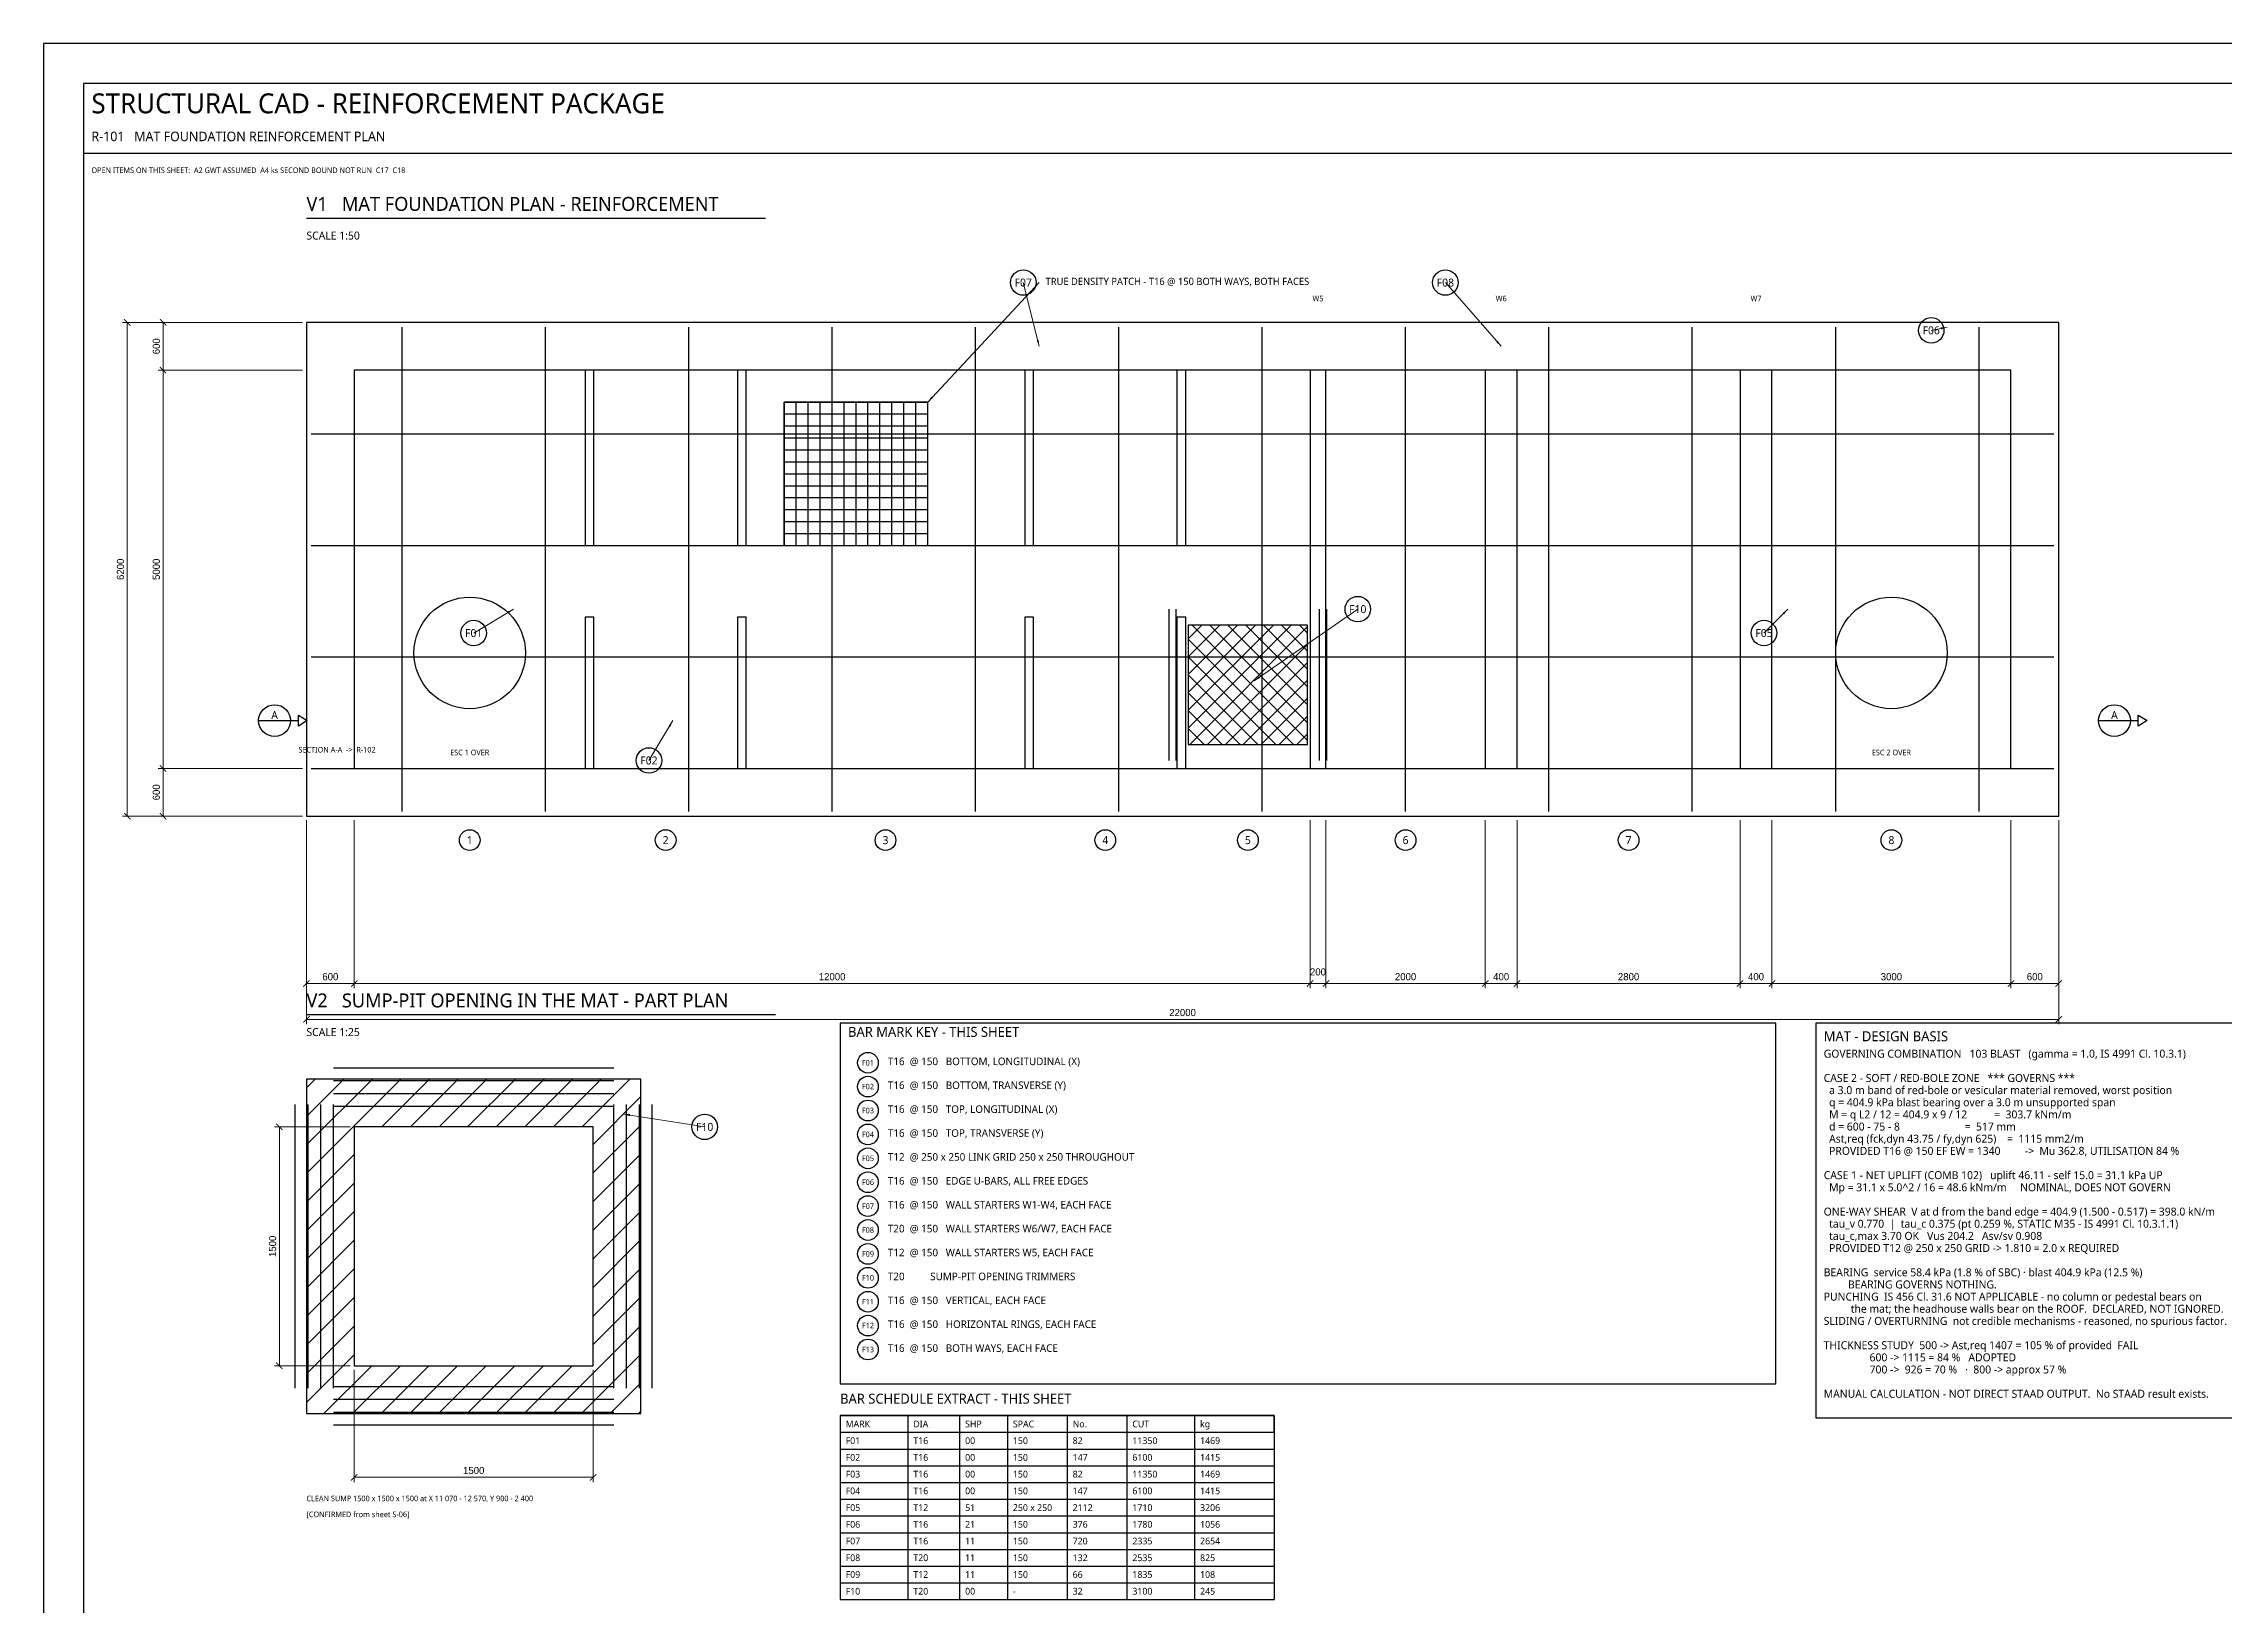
# Model space of a CAD drawing. Header units: millimetres. Extents: x 0 to 841, y 0 to 594.
# Drawn here: x 0 to 548, y 202 to 594 of the extents above; entities that cross this region are included whole.
import ezdxf
from ezdxf.enums import TextEntityAlignment as Align

# ---------------------------------------------------------------- set-up
doc = ezdxf.new("R2010")
doc.units = ezdxf.units.MM
for name, color, linetype in [('S-BLAST', 1, 'Continuous'), ('S-CALLOUT', 2, 'Continuous'), ('S-CONCRETE', 7, 'Continuous'), ('S-CONCRETE-THIN', 7, 'Continuous'), ('S-DIM', 4, 'Continuous'), ('S-GRID', 5, 'Continuous'), ('S-HATCH', 8, 'Continuous'), ('S-NOTE', 7, 'Continuous'), ('S-REBAR-MAIN', 1, 'Continuous'), ('S-REBAR-SEC', 4, 'Continuous'), ('S-REFERENCE', 8, 'Continuous'), ('S-SECTION', 1, 'Continuous'), ('S-TABLE', 7, 'Continuous'), ('S-TEXT', 7, 'Continuous'), ('S-TITLE', 7, 'Continuous')]:
    doc.layers.add(name, color=color, linetype=linetype)
doc.styles.add('OpenSans', font='OpenSans-Regular.ttf')
doc.dimstyles.new('SC-DIM', dxfattribs={"dimtxt": 1.8, "dimasz": 1.6, "dimexe": 1.2, "dimexo": 1, "dimgap": 0.8, "dimtad": 1, "dimdec": 0, "dimblk": 'ARCHTICK', "dimcen": 2.5, "dimclrd": 4, "dimclre": 4, "dimclrt": 4, "dimazin": 3, "dimtfac": 1, "dimtmove": 0, "dimatfit": 3, "dimlwd": 13, "dimlwe": 13})

# ---------------------------------------------------------------- blocks, each defined once
blk = doc.blocks.new('_ARCHTICK')
at = {"color": 0, "linetype": 'BYBLOCK', "const_width": 0.15}
blk.add_lwpolyline([(-0.5, -0.5), (0.5, 0.5)], dxfattribs=at)
blk = doc.blocks.new('BARMARK')
at = {"layer": 'S-CALLOUT'}
blk.add_circle((0, 0), 3.2, dxfattribs=at)
blk = doc.blocks.new('SECMARK')
at = {"layer": 'S-SECTION'}
blk.add_line((-4, 0), (4, 0), dxfattribs=at)
blk.add_circle((0, 0), 4, dxfattribs=at)

msp = doc.modelspace()

# ---------------------------------------------------------------- hatches: boundary and pattern name
at = {"layer": 'S-HATCH'}
h = msp.add_hatch(dxfattribs=at)
h.set_pattern_fill('ANSI37')
h.paths.add_polyline_path([(287.4, 418), (317.4, 418), (317.4, 448), (287.4, 448)])
h = msp.add_hatch(dxfattribs=at)
h.set_pattern_fill('ANSI31', scale=1.6)
h.paths.add_polyline_path([(66, 250), (150, 250), (150, 334), (66, 334)])
h.paths.add_polyline_path([(78, 262), (138, 262), (138, 322), (78, 322)], flags=16)

# ---------------------------------------------------------------- linework, layer by layer
at = {"layer": 'S-CALLOUT'}
for centre in [(207, 338.1), (207, 332.1), (207, 326.1), (207, 320.1), (207, 314.1), (207, 308.1), (207, 302.1), (207, 296.1), (207, 290.1), (207, 284.1), (207, 278.1), (207, 272.1), (207, 266.1)]:
    msp.add_circle(centre, 2.6, dxfattribs=at)
at = {"layer": 'S-CONCRETE'}
for points in [[(66, 400), (506, 400), (506, 524), (66, 524)], [(66, 400), (506, 400), (506, 524), (66, 524)], [(78, 412), (494, 412), (494, 512), (78, 512)], [(318, 412), (322, 412), (322, 512), (318, 512)], [(362, 412), (370, 412), (370, 512), (362, 512)], [(426, 412), (434, 412), (434, 512), (426, 512)], [(287.4, 418), (317.4, 418), (317.4, 448), (287.4, 448)], [(66, 250), (150, 250), (150, 334), (66, 334)], [(78, 262), (138, 262), (138, 322), (78, 322)]]:
    msp.add_lwpolyline(points, close=True, dxfattribs=at)
at = {"layer": 'S-CONCRETE-THIN'}
for points in [[(136, 468), (138.2, 468), (138.2, 512), (136, 512)], [(174.2, 468), (176.4, 468), (176.4, 512), (174.2, 512)], [(246.4, 468), (248.6, 468), (248.6, 512), (246.4, 512)], [(284.6, 468), (286.8, 468), (286.8, 512), (284.6, 512)], [(136, 412), (138.2, 412), (138.2, 450), (136, 450)], [(174.2, 412), (176.4, 412), (176.4, 450), (174.2, 450)], [(246.4, 412), (248.6, 412), (248.6, 450), (246.4, 450)], [(284.6, 412), (286.8, 412), (286.8, 450), (284.6, 450)]]:
    msp.add_lwpolyline(points, close=True, dxfattribs=at)
at = {"layer": 'S-GRID'}
for centre in [(107, 394), (156.2, 394), (211.4, 394), (266.6, 394), (302.4, 394), (342, 394), (398, 394), (464, 394)]:
    msp.add_circle(centre, 2.6, dxfattribs=at)
at = {"layer": 'S-REBAR-MAIN'}
for p, q in [((90, 401.2), (90, 522.8)), ((126, 401.2), (126, 522.8)), ((162, 401.2), (162, 522.8)), ((198, 401.2), (198, 522.8)), ((234, 401.2), (234, 522.8)), ((270, 401.2), (270, 522.8)), ((306, 401.2), (306, 522.8)), ((342, 401.2), (342, 522.8)), ((378, 401.2), (378, 522.8)), ((414, 401.2), (414, 522.8)), ((450, 401.2), (450, 522.8)), ((486, 401.2), (486, 522.8)), ((186, 468), (186, 504)), ((186, 504), (222, 504)), ((189, 468), (189, 504)), ((192, 468), (192, 504)), ((195, 468), (195, 504)), ((198, 468), (198, 504)), ((201, 468), (201, 504)), ((204, 468), (204, 504)), ((207, 468), (207, 504)), ((210, 468), (210, 504)), ((213, 468), (213, 504)), ((216, 468), (216, 504)), ((219, 468), (219, 504)), ((222, 468), (222, 504)), ((186, 501), (222, 501)), ((67.2, 496), (504.8, 496)), ((186, 498), (222, 498)), ((186, 495), (222, 495)), ((186, 492), (222, 492)), ((186, 489), (222, 489)), ((186, 486), (222, 486)), ((186, 483), (222, 483)), ((186, 480), (222, 480)), ((186, 477), (222, 477)), ((186, 474), (222, 474)), ((186, 471), (222, 471)), ((67.2, 468), (504.8, 468)), ((186, 468), (222, 468)), ((67.2, 440), (504.8, 440)), ((67.2, 412), (504.8, 412))]:
    msp.add_line(p, q, dxfattribs=at)
at = {"layer": 'S-REBAR-SEC'}
for p, q in [((282.6, 414), (282.6, 452)), ((284.4, 414), (284.4, 452)), ((320.4, 414), (320.4, 452)), ((322.2, 414), (322.2, 452)), ((72.8, 336.8), (143.2, 336.8)), ((72.8, 333.6), (143.2, 333.6)), ((72.8, 330.4), (143.2, 330.4)), ((63.2, 256.4), (63.2, 327.6)), ((66.4, 256.4), (66.4, 327.6)), ((69.6, 256.4), (69.6, 327.6)), ((72.8, 256.4), (72.8, 327.6)), ((72.8, 327.2), (143.2, 327.2)), ((143.2, 256.4), (143.2, 327.6)), ((146.4, 256.4), (146.4, 327.6)), ((149.6, 256.4), (149.6, 327.6)), ((152.8, 256.4), (152.8, 327.6)), ((72.8, 256.8), (143.2, 256.8)), ((72.8, 253.6), (143.2, 253.6)), ((72.8, 250.4), (143.2, 250.4)), ((72.8, 247.2), (143.2, 247.2))]:
    msp.add_line(p, q, dxfattribs=at)
at = {"layer": 'S-REFERENCE'}
msp.add_lwpolyline([(186, 468), (222, 468), (222, 504), (186, 504)], close=True, dxfattribs=at)
for centre in [(107, 441), (464, 441)]:
    msp.add_circle(centre, 14, dxfattribs=at)
at = {"layer": 'S-SECTION'}
for p, q in [((62, 424), (64, 424)), ((524, 424), (526, 424))]:
    msp.add_line(p, q, dxfattribs=at)
for points in [[(64, 425.4), (66.2, 424), (64, 422.6)], [(526, 425.4), (528.2, 424), (526, 422.6)]]:
    msp.add_lwpolyline(points, close=True, dxfattribs=at)
at = {"layer": 'S-TABLE'}
for p, q in [((200, 249.5), (309, 249.5)), ((200, 249.5), (200, 203.3)), ((217, 249.5), (217, 203.3)), ((230, 249.5), (230, 203.3)), ((242, 249.5), (242, 203.3)), ((257, 249.5), (257, 203.3)), ((272, 249.5), (272, 203.3)), ((289, 249.5), (289, 203.3)), ((309, 249.5), (309, 203.3)), ((200, 241.1), (309, 241.1)), ((200, 236.9), (309, 236.9)), ((200, 232.7), (309, 232.7)), ((200, 228.5), (309, 228.5)), ((200, 224.3), (309, 224.3)), ((200, 220.1), (309, 220.1)), ((200, 215.9), (309, 215.9)), ((200, 211.7), (309, 211.7)), ((200, 207.5), (309, 207.5)), ((200, 203.3), (309, 203.3))]:
    msp.add_line(p, q, dxfattribs=at)
msp.add_lwpolyline([(200, 245.3), (309, 245.3), (309, 249.5), (200, 249.5)], close=True, dxfattribs=at)
at = {"layer": 'S-TITLE'}
for p, q in [((10, 566.5), (831, 566.5)), ((66, 550.2), (181.244, 550.2)), ((66, 350.2), (183.772, 350.2))]:
    msp.add_line(p, q, dxfattribs=at)
for points in [[(0, 0), (841, 0), (841, 594), (0, 594)], [(10, 10), (831, 10), (831, 584), (10, 584)], [(200, 257.5), (435, 257.5), (435, 348), (200, 348)], [(445, 248.925), (640, 248.925), (640, 348), (445, 348)]]:
    msp.add_lwpolyline(points, close=True, dxfattribs=at)

# ---------------------------------------------------------------- block references
at = {"layer": 'S-CALLOUT'}
for p in [(246, 534), (352, 534), (474, 522), (330, 452), (108, 446), (432, 446), (152, 414), (166, 322)]:
    msp.add_blockref('BARMARK', p, dxfattribs=at)
at = {"layer": 'S-SECTION'}
for p in [(58, 424), (520, 424)]:
    msp.add_blockref('SECMARK', p, dxfattribs=at)

# ---------------------------------------------------------------- texts
at = {"layer": 'S-BLAST', "style": 'OpenSans'}
msp.add_text('OPEN ITEMS ON THIS SHEET:  A2 GWT ASSUMED  A4 ks SECOND BOUND NOT RUN  C17  C18', height=1.4, dxfattribs=at).set_placement((12, 561.5))
at = {"layer": 'S-CALLOUT', "style": 'OpenSans'}
for s, height, p in [('F07', 2, (246, 534)), ('F08', 2, (352, 534)), ('F06', 2, (474, 522)), ('F10', 2, (330, 452)), ('F01', 2, (108, 446)), ('F05', 2, (432, 446)), ('F02', 2, (152, 414)), ('F01', 1.4, (207, 338.1)), ('F02', 1.4, (207, 332.1)), ('F03', 1.4, (207, 326.1)), ('F10', 2, (166, 322)), ('F04', 1.4, (207, 320.1)), ('F05', 1.4, (207, 314.1)), ('F06', 1.4, (207, 308.1)), ('F07', 1.4, (207, 302.1)), ('F08', 1.4, (207, 296.1)), ('F09', 1.4, (207, 290.1)), ('F10', 1.4, (207, 284.1)), ('F11', 1.4, (207, 278.1)), ('F12', 1.4, (207, 272.1)), ('F13', 1.4, (207, 266.1))]:
    msp.add_text(s, height=height, dxfattribs=at).set_placement(p, align=Align.MIDDLE_CENTER)
msp.add_text('TRUE DENSITY PATCH - T16 @ 150 BOTH WAYS, BOTH FACES', height=1.8, dxfattribs=at).set_placement((251.6, 533.4))
at = {"layer": 'S-GRID', "style": 'OpenSans'}
for s, p in [('1', (107, 394)), ('2', (156.2, 394)), ('3', (211.4, 394)), ('4', (266.6, 394)), ('5', (302.4, 394)), ('6', (342, 394)), ('7', (398, 394)), ('8', (464, 394))]:
    msp.add_text(s, height=2, dxfattribs=at).set_placement(p, align=Align.MIDDLE_CENTER)
at = {"layer": 'S-NOTE', "style": 'OpenSans'}
for s, height, p in [('GOVERNING COMBINATION   103 BLAST   (gamma = 1.0, IS 4991 Cl. 10.3.1)', 2, (447, 339.375)), ('T16  @ 150   BOTTOM, LONGITUDINAL (X)', 1.9, (212, 337.5)), ('CASE 2 - SOFT / RED-BOLE ZONE   *** GOVERNS ***', 2, (447, 333.275)), ('T16  @ 150   BOTTOM, TRANSVERSE (Y)', 1.9, (212, 331.5)), ('  a 3.0 m band of red-bole or vesicular material removed, worst position', 2, (447, 330.225)), ('  q = 404.9 kPa blast bearing over a 3.0 m unsupported span', 2, (447, 327.175)), ('T16  @ 150   TOP, LONGITUDINAL (X)', 1.9, (212, 325.5)), ('  d = 600 - 75 - 8                        =  517 mm', 2, (447, 321.075)), ('  M = q L2 / 12 = 404.9 x 9 / 12          =  303.7 kNm/m', 2, (447, 324.125)), ('T16  @ 150   TOP, TRANSVERSE (Y)', 1.9, (212, 319.5)), ('  Ast,req (fck,dyn 43.75 / fy,dyn 625)    =  1115 mm2/m', 2, (447, 318.025)), ('T12  @ 250 x 250 LINK GRID 250 x 250 THROUGHOUT', 1.9, (212, 313.5)), ('  PROVIDED T16 @ 150 EF EW = 1340         ->  Mu 362.8, UTILISATION 84 %', 2, (447, 314.975)), ('T16  @ 150   EDGE U-BARS, ALL FREE EDGES', 1.9, (212, 307.5)), ('CASE 1 - NET UPLIFT (COMB 102)   uplift 46.11 - self 15.0 = 31.1 kPa UP', 2, (447, 308.875)), ('  Mp = 31.1 x 5.0^2 / 16 = 48.6 kNm/m     NOMINAL, DOES NOT GOVERN', 2, (447, 305.825)), ('T16  @ 150   WALL STARTERS W1-W4, EACH FACE', 1.9, (212, 301.5)), ('ONE-WAY SHEAR  V at d from the band edge = 404.9 (1.500 - 0.517) = 398.0 kN/m', 2, (447, 299.725)), ('T20  @ 150   WALL STARTERS W6/W7, EACH FACE', 1.9, (212, 295.5)), ('  tau_v 0.770  |  tau_c 0.375 (pt 0.259 %, STATIC M35 - IS 4991 Cl. 10.3.1.1)', 2, (447, 296.675)), ('T12  @ 150   WALL STARTERS W5, EACH FACE', 1.9, (212, 289.5)), ('  tau_c,max 3.70 OK   Vus 204.2   Asv/sv 0.908', 2, (447, 293.625)), ('  PROVIDED T12 @ 250 x 250 GRID -> 1.810 = 2.0 x REQUIRED', 2, (447, 290.575)), ('T20          SUMP-PIT OPENING TRIMMERS', 1.9, (212, 283.5)), ('BEARING  service 58.4 kPa (1.8 % of SBC) · blast 404.9 kPa (12.5 %)', 2, (447, 284.475)), ('T16  @ 150   VERTICAL, EACH FACE', 1.9, (212, 277.5)), ('PUNCHING  IS 456 Cl. 31.6 NOT APPLICABLE - no column or pedestal bears on', 2, (447, 278.375)), ('         BEARING GOVERNS NOTHING.', 2, (447, 281.425)), ('SLIDING / OVERTURNING  not credible mechanisms - reasoned, no spurious factor.', 2, (447, 272.275)), ('          the mat; the headhouse walls bear on the ROOF.  DECLARED, NOT IGNORED.', 2, (447, 275.325)), ('T16  @ 150   HORIZONTAL RINGS, EACH FACE', 1.9, (212, 271.5)), ('T16  @ 150   BOTH WAYS, EACH FACE', 1.9, (212, 265.5)), ('THICKNESS STUDY  500 -> Ast,req 1407 = 105 % of provided  FAIL', 2, (447, 266.175)), ('                 600 -> 1115 = 84 %   ADOPTED', 2, (447, 263.125)), ('                 700 ->  926 = 70 %   ·  800 -> approx 57 %', 2, (447, 260.075)), ('MANUAL CALCULATION - NOT DIRECT STAAD OUTPUT.  No STAAD result exists.', 2, (447, 253.975))]:
    msp.add_text(s, height=height, dxfattribs=at).set_placement(p)
at = {"layer": 'S-REFERENCE', "style": 'OpenSans'}
for s, p in [('ESC 1 OVER', (107, 416)), ('ESC 2 OVER', (464, 416))]:
    msp.add_text(s, height=1.4, dxfattribs=at).set_placement(p, align=Align.MIDDLE_CENTER)
at = {"layer": 'S-SECTION', "style": 'OpenSans'}
for p in [(58, 425.4), (520, 425.4)]:
    msp.add_text('A', height=2, dxfattribs=at).set_placement(p, align=Align.MIDDLE_CENTER)
msp.add_text('SECTION A-A  ->  R-102', height=1.4, dxfattribs=at).set_placement((64, 416))
at = {"layer": 'S-TABLE', "style": 'OpenSans'}
for s, height, p in [('MARK', 1.6869, (201.4, 246.557)), ('DIA', 1.6869, (218.4, 246.557)), ('SHP', 1.6869, (231.4, 246.557)), ('SPAC', 1.6869, (243.4, 246.557)), ('No.', 1.6869, (258.4, 246.557)), ('CUT', 1.6869, (273.4, 246.557)), ('kg', 1.6869, (290.4, 246.557)), ('F01', 1.6869, (201.4, 242.357)), ('T16', 1.6869, (218.4, 242.357)), ('00', 1.6869, (231.4, 242.357)), ('150', 1.6869, (243.4, 242.357)), ('82', 1.6869, (258.4, 242.357)), ('11350', 1.6869, (273.4, 242.357)), ('1469', 1.6869, (290.4, 242.357)), ('F02', 1.6869, (201.4, 238.157)), ('F03', 1.6869, (201.4, 233.957)), ('T16', 1.6869, (218.4, 238.157)), ('T16', 1.6869, (218.4, 233.957)), ('00', 1.6869, (231.4, 238.157)), ('00', 1.6869, (231.4, 233.957)), ('150', 1.6869, (243.4, 238.157)), ('150', 1.6869, (243.4, 233.957)), ('82', 1.6869, (258.4, 233.957)), ('147', 1.6869, (258.4, 238.157)), ('6100', 1.6869, (273.4, 238.157)), ('11350', 1.6869, (273.4, 233.957)), ('1415', 1.6869, (290.4, 238.157)), ('1469', 1.6869, (290.4, 233.957)), ('F04', 1.6869, (201.4, 229.757)), ('T16', 1.6869, (218.4, 229.757)), ('00', 1.6869, (231.4, 229.757)), ('150', 1.6869, (243.4, 229.757)), ('147', 1.6869, (258.4, 229.757)), ('6100', 1.6869, (273.4, 229.757)), ('1415', 1.6869, (290.4, 229.757)), ('F05', 1.6869, (201.4, 225.557)), ('T12', 1.6869, (218.4, 225.557)), ('51', 1.6869, (231.4, 225.557)), ('250 x 250', 1.6869, (243.4, 225.557)), ('2112', 1.6869, (258.4, 225.557)), ('1710', 1.6869, (273.4, 225.557)), ('3206', 1.6869, (290.4, 225.557)), ('F06', 1.6869, (201.4, 221.357)), ('T16', 1.6869, (218.4, 221.357)), ('21', 1.6869, (231.4, 221.357)), ('150', 1.6869, (243.4, 221.357)), ('376', 1.6869, (258.4, 221.357)), ('1780', 1.6869, (273.4, 221.357)), ('1056', 1.6869, (290.4, 221.357)), ('F07', 1.6869, (201.4, 217.157)), ('F08', 1.6869, (201.4, 212.957)), ('T16', 1.6869, (218.4, 217.157)), ('T20', 1.6869, (218.4, 212.957)), ('11', 1.6869, (231.4, 217.157)), ('11', 1.6869, (231.4, 212.957)), ('150', 1.6869, (243.4, 217.157)), ('150', 1.6869, (243.4, 212.957)), ('720', 1.6869, (258.4, 217.157)), ('132', 1.6869, (258.4, 212.957)), ('2335', 1.6869, (273.4, 217.157)), ('2535', 1.6869, (273.4, 212.957)), ('2654', 1.6869, (290.4, 217.157)), ('825', 1.6869, (290.4, 212.957)), ('F09', 1.6869, (201.4, 208.757)), ('T12', 1.6869, (218.4, 208.757)), ('11', 1.6869, (231.4, 208.757)), ('150', 1.6869, (243.4, 208.757)), ('66', 1.6869, (258.4, 208.757)), ('1835', 1.6869, (273.4, 208.757)), ('108', 1.6869, (290.4, 208.757)), ('F10', 1.6869, (201.4, 204.557)), ('T20', 1.6869, (218.4, 204.557)), ('00', 1.6869, (231.4, 204.557)), ('-', 1.687, (243.4, 204.557)), ('32', 1.6869, (258.4, 204.557)), ('3100', 1.6869, (273.4, 204.557)), ('245', 1.6869, (290.4, 204.557))]:
    msp.add_text(s, height=height, dxfattribs=at).set_placement(p)
at = {"layer": 'S-TEXT', "style": 'OpenSans'}
for s, height, p in [('SCALE 1:50', 2, (66, 544.8)), ('SCALE 1:25', 2, (66, 344.8)), ('CLEAN SUMP 1500 x 1500 x 1500 at X 11 070 - 12 570, Y 900 - 2 400', 1.4, (66, 228)), ('[CONFIRMED from sheet S-06]', 1.4, (66, 224))]:
    msp.add_text(s, height=height, dxfattribs=at).set_placement(p)
for s, p in [('W5', (320, 530)), ('W6', (366, 530)), ('W7', (430, 530))]:
    msp.add_text(s, height=1.4, dxfattribs=at).set_placement(p, align=Align.MIDDLE_CENTER)
at = {"layer": 'S-TITLE', "style": 'OpenSans'}
for s, height, p in [('STRUCTURAL CAD - REINFORCEMENT PACKAGE', 5, (12, 576.5)), ('R-101   MAT FOUNDATION REINFORCEMENT PLAN', 2.4, (12, 569.5)), ('V1   MAT FOUNDATION PLAN - REINFORCEMENT', 3.5, (66, 552)), ('V2   SUMP-PIT OPENING IN THE MAT - PART PLAN', 3.5, (66, 352)), ('BAR MARK KEY - THIS SHEET', 2.5, (202, 344.6)), ('MAT - DESIGN BASIS', 2.5, (447, 343.5)), ('BAR SCHEDULE EXTRACT - THIS SHEET', 2.5, (200, 252.5))]:
    msp.add_text(s, height=height, dxfattribs=at).set_placement(p)

# ---------------------------------------------------------------- dimensions: what is measured, and where the dimension line sits
at = {"layer": 'S-DIM'}
for base, p1, p2, override in [((21, 400), (66, 400), (66, 524), {"dimlfac": 50}), ((30, 512), (66, 512), (66, 524), {"dimlfac": 50}), ((30, 412), (66, 412), (66, 512), {"dimlfac": 50}), ((30, 400), (66, 400), (66, 412), {"dimlfac": 50}), ((59.2, 262), (78, 262), (78, 322), {"dimlfac": 25})]:
    msp.add_linear_dim(base=base, p1=p1, p2=p2, angle=90, dimstyle='SC-DIM', override=override, dxfattribs=at).render()
for base, p1, p2, override in [((66, 358), (66, 400), (78, 400), {"dimlfac": 50}), ((66, 349), (66, 400), (506, 400), {"dimlfac": 50}), ((78, 358), (78, 400), (318, 400), {"dimlfac": 50}), ((318, 358), (318, 400), (322, 400), {"dimlfac": 50}), ((322, 358), (322, 400), (362, 400), {"dimlfac": 50}), ((362, 358), (362, 400), (370, 400), {"dimlfac": 50}), ((370, 358), (370, 400), (426, 400), {"dimlfac": 50}), ((426, 358), (426, 400), (434, 400), {"dimlfac": 50}), ((434, 358), (434, 400), (494, 400), {"dimlfac": 50}), ((494, 358), (494, 400), (506, 400), {"dimlfac": 50}), ((78, 234), (78, 262), (138, 262), {"dimlfac": 25})]:
    msp.add_linear_dim(base=base, p1=p1, p2=p2, dimstyle='SC-DIM', override=override, dxfattribs=at).render()

# ---------------------------------------------------------------- leaders
at = {"layer": 'S-CALLOUT'}
for points in [[(222, 504), (250, 534)], [(250, 518), (246, 534)], [(366, 518), (352, 534)], [(478, 522.8), (474, 522)], [(118, 452), (108, 446)], [(304, 434), (330, 452)], [(438, 452), (432, 446)], [(158, 424), (152, 414)], [(145.6, 325.2), (166, 322)]]:
    msp.add_leader(points, dimstyle='SC-DIM', dxfattribs=at)

doc.saveas('drawing.dxf')
